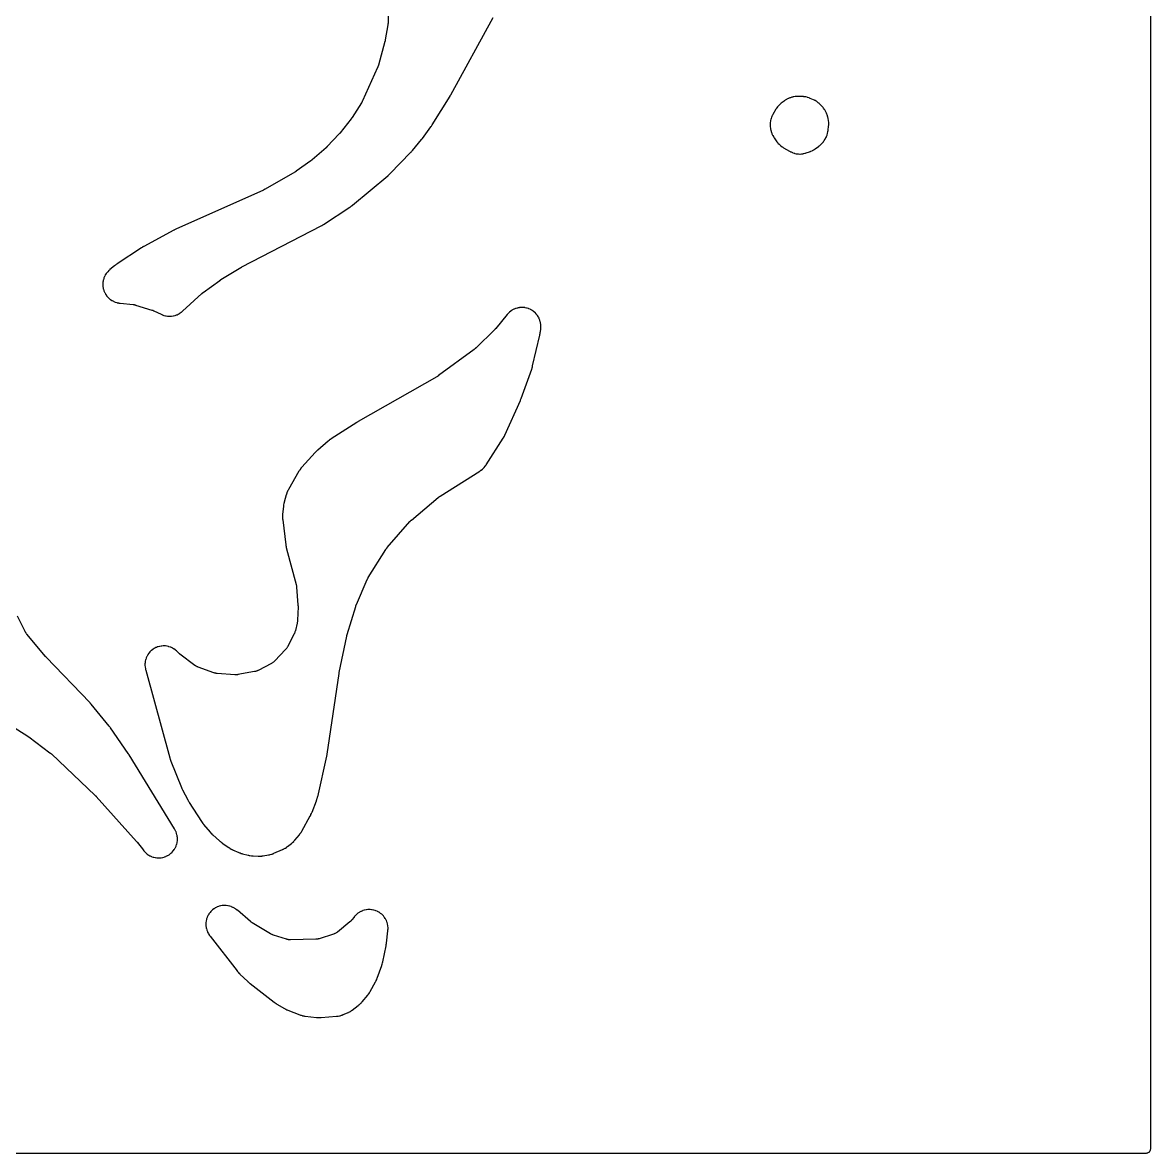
# Model space of a CAD drawing. Header units: millimetres. Extents: x 0 to 300, y 0 to 300.
# Drawn here: x 150.5 to 300.1, y -0.1 to 150 of the extents above; entities that cross this region are included whole.
import ezdxf

# ---------------------------------------------------------------- set-up
doc = ezdxf.new("R2010")
doc.units = ezdxf.units.MM
doc.layers.add('CUT', color=7, linetype='CONTINUOUS')

msp = doc.modelspace()

# ---------------------------------------------------------------- linework, layer by layer
at = {"layer": 'CUT'}
for points in [[(300.0625, 298.5625), (300.0625, 1.4375), (300.0625, 0.5522), (300.0589, 0.4788), (300.0503, 0.4206), (300.036, 0.3635), (300.0162, 0.3082), (299.991, 0.255), (299.9608, 0.2046), (299.9257, 0.1573), (299.8863, 0.1137), (299.8427, 0.0743), (299.7954, 0.0392), (299.745, 0.009), (299.6918, -0.0162), (299.6365, -0.036), (299.5794, -0.0503), (299.5212, -0.0589), (299.4478, -0.0625), (298.5625, -0.0625), (1.4375, -0.0625)], [(199.0173, 155.4617), (198.9378, 149.9957), (198.9377, 149.9887), (198.9373, 149.9724), (198.9373, 149.9696), (198.936, 149.9399), (198.9325, 149.8833), (198.9267, 149.8218), (198.9171, 149.7478), (198.912, 149.7138), (198.5749, 147.7187), (198.5729, 147.7074), (198.5681, 147.681), (198.5659, 147.6697), (198.5633, 147.6562), (198.561, 147.6451), (198.5556, 147.6191), (198.5532, 147.608), (198.5513, 147.599), (198.5487, 147.5879), (198.5426, 147.562), (198.5399, 147.5509), (198.5366, 147.5374), (198.5338, 147.5264), (198.527, 147.5006), (198.5241, 147.4896), (197.6549, 144.3357), (197.653, 144.3289), (197.6484, 144.3128), (197.6476, 144.31), (197.6387, 144.2809), (197.6206, 144.2258), (197.5989, 144.1664), (197.5701, 144.0956), (197.5562, 144.0633), (195.547, 139.6287), (195.5404, 139.6145), (195.5247, 139.5815), (195.5179, 139.5674), (195.5095, 139.5504), (195.5024, 139.5365), (195.4857, 139.5042), (195.4784, 139.4904), (195.4725, 139.4793), (195.4649, 139.4657), (195.4471, 139.4339), (195.4393, 139.4203), (195.4297, 139.4039), (195.4217, 139.3905), (195.4027, 139.3594), (195.3945, 139.3461), (194.1682, 137.4088), (194.162, 137.3992), (194.1475, 137.377), (194.1413, 137.3675), (194.1336, 137.356), (194.1272, 137.3466), (194.1122, 137.3247), (194.1057, 137.3154), (194.1004, 137.3079), (194.0938, 137.2987), (194.0782, 137.2772), (194.0715, 137.268), (194.0632, 137.2569), (194.0563, 137.2478), (194.0402, 137.2268), (194.0333, 137.2178), (192.5989, 135.39), (192.5926, 135.3821), (192.5778, 135.3636), (192.5714, 135.3557), (192.5635, 135.3462), (192.557, 135.3384), (192.5418, 135.3202), (192.5352, 135.3125), (192.5299, 135.3063), (192.5232, 135.2987), (192.5076, 135.2809), (192.5008, 135.2733), (192.4925, 135.2641), (192.4857, 135.2566), (192.4697, 135.2392), (192.4628, 135.2318), (190.8801, 133.5518), (190.8721, 133.5434), (190.8534, 133.5239), (190.8452, 133.5156), (190.8353, 133.5056), (190.8271, 133.4974), (190.8078, 133.4785), (190.7995, 133.4704), (190.7927, 133.464), (190.7843, 133.456), (190.7645, 133.4375), (190.756, 133.4297), (190.7455, 133.4202), (190.7369, 133.4124), (190.7167, 133.3945), (190.708, 133.3869), (188.872, 131.8017), (188.8645, 131.7953), (188.8469, 131.7805), (188.8394, 131.7742), (188.8301, 131.7665), (188.8225, 131.7603), (188.8046, 131.7458), (188.7969, 131.7397), (188.7907, 131.7348), (188.7829, 131.7287), (188.7647, 131.7147), (188.7569, 131.7087), (188.7473, 131.7015), (188.7394, 131.6956), (188.7209, 131.6819), (188.713, 131.6761), (186.7602, 130.2681), (186.7505, 130.2613), (186.7278, 130.2453), (186.718, 130.2386), (186.7061, 130.2304), (186.6962, 130.2238), (186.6731, 130.2085), (186.6632, 130.202), (186.6551, 130.1968), (186.6451, 130.1905), (186.6216, 130.1758), (186.6115, 130.1696), (186.5991, 130.162), (186.5889, 130.156), (186.565, 130.1419), (186.5548, 130.1359), (182.6185, 127.8867), (182.6089, 127.8813), (182.5864, 127.8688), (182.5768, 127.8635), (182.5649, 127.8572), (182.5552, 127.852), (182.5324, 127.8401), (182.5226, 127.835), (182.5147, 127.831), (182.5049, 127.8261), (182.4818, 127.8147), (182.4719, 127.8099), (182.4598, 127.8041), (182.4498, 127.7994), (182.4265, 127.7886), (182.4164, 127.784), (170.7873, 122.5741), (170.7781, 122.5698), (170.7141, 122.5399), (170.7043, 122.5352), (170.6252, 122.4964), (170.6157, 122.4916), (170.5538, 122.4598), (170.5437, 122.4545), (166.5281, 120.2967), (166.5161, 120.29), (166.4385, 120.246), (166.4266, 120.2391), (166.3306, 120.1817), (166.3189, 120.1745), (166.2434, 120.127), (166.2319, 120.1196), (162.9907, 117.9747), (162.9774, 117.9657), (162.8921, 117.9059), (162.8791, 117.8965), (162.774, 117.8186), (162.7613, 117.8089), (162.6793, 117.7446), (162.6668, 117.7346), (162.0484, 117.2227), (162.0372, 117.2132), (161.9652, 117.1506), (161.9543, 117.1408), (161.912, 117.1021), (161.8908, 117.0818), (161.7582, 116.9482), (161.719, 116.9045), (161.6018, 116.7606), (161.5669, 116.7133), (161.4643, 116.5586), (161.4343, 116.5082), (161.3473, 116.3442), (161.3224, 116.2911), (161.2519, 116.1194), (161.2322, 116.064), (161.1788, 115.8863), (161.1647, 115.8293), (161.1289, 115.6471), (161.1204, 115.589), (161.1026, 115.4043), (161.0998, 115.3456), (161.1001, 115.16), (161.1031, 115.1014), (161.1216, 114.9167), (161.1302, 114.8586), (161.1667, 114.6766), (161.181, 114.6197), (161.235, 114.4421), (161.2549, 114.3868), (161.326, 114.2154), (161.3511, 114.1623), (161.4387, 113.9986), (161.4689, 113.9483), (161.572, 113.7939), (161.607, 113.7468), (161.7247, 113.6033), (161.7641, 113.5598), (161.8953, 113.4284), (161.9388, 113.389), (162.0822, 113.2711), (162.1293, 113.2361), (162.2835, 113.1328), (162.3338, 113.1026), (162.4974, 113.0148), (162.5505, 112.9896), (162.7218, 112.9183), (162.7771, 112.8985), (162.9546, 112.8442), (163.0115, 112.8299), (163.196, 112.7927), (163.225, 112.7876), (163.2816, 112.7791), (163.2962, 112.7771), (163.3909, 112.7652), (163.4055, 112.7635), (165.1091, 112.5915), (165.1202, 112.5903), (165.1302, 112.5891), (165.1732, 112.5832), (165.2502, 112.5707), (165.2826, 112.5648), (165.3132, 112.558), (165.3846, 112.5406), (165.4266, 112.5294), (165.4405, 112.5253), (165.4526, 112.5217), (167.6141, 111.8531), (167.6205, 111.8511), (167.6355, 111.8463), (167.6381, 111.8455), (167.6653, 111.8362), (167.7168, 111.8177), (167.7721, 111.7958), (167.8381, 111.7671), (167.8682, 111.7533), (168.8204, 111.2965), (168.8339, 111.2902), (168.9215, 111.2508), (168.935, 111.2449), (168.9886, 111.2224), (169.0163, 111.2116), (169.1952, 111.1465), (169.2519, 111.1291), (169.4338, 111.0827), (169.492, 111.0709), (169.6776, 111.0427), (169.7367, 111.0368), (169.9242, 111.0271), (169.9836, 111.027), (170.1711, 111.0359), (170.2302, 111.0416), (170.4159, 111.0691), (170.4742, 111.0806), (170.6563, 111.1263), (170.7131, 111.1435), (170.8898, 111.2069), (170.9447, 111.2297), (171.1142, 111.3103), (171.1665, 111.3384), (171.3273, 111.4354), (171.3766, 111.4685), (171.5291, 111.5824), (171.5524, 111.6008), (171.5971, 111.6377), (171.6084, 111.6473), (171.6813, 111.7107), (171.6923, 111.7206), (174.2221, 114.0334), (174.2316, 114.0419), (174.2539, 114.0618), (174.2636, 114.0702), (174.2754, 114.0804), (174.2851, 114.0887), (174.308, 114.1079), (174.3178, 114.116), (174.3258, 114.1225), (174.3358, 114.1305), (174.3592, 114.1491), (174.3693, 114.1569), (174.3817, 114.1664), (174.3919, 114.1742), (174.4158, 114.192), (174.4261, 114.1996), (176.6123, 115.7832), (176.6198, 115.7886), (176.6375, 115.8011), (176.6451, 115.8064), (176.6544, 115.8129), (176.662, 115.8181), (176.6799, 115.8303), (176.6876, 115.8354), (176.6939, 115.8396), (176.7016, 115.8447), (176.7198, 115.8564), (176.7276, 115.8614), (176.7372, 115.8675), (176.745, 115.8724), (176.7634, 115.8838), (176.7713, 115.8887), (179.4258, 117.4959), (179.4309, 117.499), (179.443, 117.5062), (179.4482, 117.5093), (179.4609, 117.5167), (179.4672, 117.5204), (179.4821, 117.529), (179.4885, 117.5327), (179.4937, 117.5356), (179.5002, 117.5393), (179.5155, 117.5477), (179.5221, 117.5513), (179.5252, 117.553), (179.5329, 117.5572), (179.5511, 117.5668), (179.5589, 117.5709), (190.0621, 123.0185), (190.0757, 123.0258), (190.1635, 123.0742), (190.1769, 123.0819), (190.2855, 123.1455), (190.2988, 123.1535), (190.384, 123.2064), (190.397, 123.2147), (193.8734, 125.4989), (193.8875, 125.5085), (193.9784, 125.572), (193.9922, 125.582), (194.104, 125.6649), (194.1175, 125.6752), (194.2046, 125.7438), (194.2179, 125.7545), (198.8923, 129.6523), (198.9045, 129.6628), (198.9831, 129.732), (198.995, 129.7428), (199.0913, 129.8323), (199.103, 129.8434), (199.1777, 129.9167), (199.1891, 129.9282), (201.9788, 132.8148), (201.9872, 132.8237), (202.0411, 132.8818), (202.0493, 132.8908), (202.1156, 132.9652), (202.1236, 132.9744), (202.1751, 133.0347), (202.183, 133.0441), (203.3691, 134.4902), (203.3737, 134.4958), (203.4051, 134.535), (203.4099, 134.5411), (203.4484, 134.5906), (203.4531, 134.5966), (203.483, 134.636), (203.4879, 134.6425), (204.6198, 136.1763), (204.627, 136.1862), (204.6731, 136.2514), (204.6801, 136.2615), (204.7362, 136.3445), (204.743, 136.3547), (204.7864, 136.4217), (204.7929, 136.4321), (207.159, 140.2574), (207.1629, 140.2639), (207.1903, 140.3094), (207.1944, 140.3164), (207.2277, 140.3736), (207.2317, 140.3805), (207.2574, 140.426), (207.2616, 140.4335), (212.8682, 150.6983)], [(145.4285, 58.905), (151.1407, 55.2968), (151.1467, 55.2931), (151.1605, 55.2842), (151.1664, 55.2803), (151.1807, 55.271), (151.1879, 55.2662), (151.2046, 55.2551), (151.2117, 55.2503), (151.2175, 55.2464), (151.2247, 55.2414), (151.2414, 55.2297), (151.2486, 55.2247), (151.252, 55.2223), (151.2603, 55.2163), (151.2797, 55.2022), (151.288, 55.1961), (154.0806, 53.1152), (154.0912, 53.1072), (154.1157, 53.0884), (154.1261, 53.0803), (154.1386, 53.0704), (154.1488, 53.0622), (154.1726, 53.0428), (154.1827, 53.0344), (154.1908, 53.0276), (154.2008, 53.019), (154.224, 52.9989), (154.2339, 52.9902), (154.2459, 52.9796), (154.2557, 52.9707), (154.2783, 52.9499), (154.2879, 52.941), (160.105, 47.4398), (160.1118, 47.4333), (160.1276, 47.4181), (160.1343, 47.4115), (160.1425, 47.4034), (160.1492, 47.3968), (160.1647, 47.3812), (160.1713, 47.3745), (160.1766, 47.369), (160.1831, 47.3622), (160.1983, 47.3463), (160.2047, 47.3395), (160.2126, 47.3311), (160.2189, 47.3241), (160.2338, 47.3079), (160.2401, 47.3009), (165.5792, 41.3301), (165.5834, 41.3253), (165.5933, 41.3141), (165.5975, 41.3093), (165.6077, 41.2975), (165.6128, 41.2916), (165.6246, 41.2778), (165.6297, 41.2718), (165.6338, 41.267), (165.6388, 41.2608), (165.6506, 41.2465), (165.6557, 41.2404), (165.6582, 41.2373), (165.664, 41.23), (165.6774, 41.2131), (165.6831, 41.2058), (166.4904, 40.1651), (166.4995, 40.1536), (166.5596, 40.08), (166.569, 40.0688), (166.6063, 40.0252), (166.6259, 40.0034), (166.7551, 39.8668), (166.7974, 39.8262), (166.9373, 39.7045), (166.9834, 39.6683), (167.1346, 39.5609), (167.184, 39.5293), (167.3449, 39.4371), (167.3972, 39.4105), (167.5663, 39.3345), (167.6209, 39.3131), (167.7967, 39.254), (167.8531, 39.2381), (168.0338, 39.1964), (168.0915, 39.186), (168.2754, 39.1622), (168.3339, 39.1575), (168.5192, 39.1517), (168.5779, 39.1528), (168.7629, 39.1651), (168.8211, 39.1719), (169.0041, 39.2023), (169.0614, 39.2147), (169.2405, 39.2628), (169.2963, 39.2807), (169.4698, 39.3461), (169.5236, 39.3694), (169.69, 39.4514), (169.7412, 39.4798), (169.8988, 39.5776), (169.947, 39.611), (170.0943, 39.7237), (170.139, 39.7616), (170.2745, 39.8882), (170.3154, 39.9303), (170.4379, 40.0694), (170.4745, 40.1153), (170.5828, 40.2658), (170.6147, 40.315), (170.7078, 40.4754), (170.7348, 40.5275), (170.8118, 40.6961), (170.8335, 40.7506), (170.8937, 40.926), (170.91, 40.9823), (170.9528, 41.1628), (170.9635, 41.2204), (170.9885, 41.4042), (170.9935, 41.4626), (171.0004, 41.6479), (170.9997, 41.7066), (170.9885, 41.8916), (170.9821, 41.9499), (170.9528, 42.133), (170.9408, 42.1904), (170.8938, 42.3698), (170.8762, 42.4258), (170.8119, 42.5997), (170.7889, 42.6536), (170.7068, 42.8228), (170.6934, 42.8489), (170.6659, 42.8991), (170.6587, 42.9119), (170.6109, 42.9944), (170.6034, 43.007), (164.5929, 52.8201), (164.5889, 52.8266), (164.5608, 52.8712), (164.5564, 52.878), (164.5206, 52.9331), (164.5163, 52.9398), (164.4874, 52.983), (164.4826, 52.99), (162.1404, 56.3903), (162.133, 56.4006), (162.0848, 56.4676), (162.0772, 56.4778), (162.0149, 56.5606), (162.0071, 56.5707), (161.9561, 56.6356), (161.9481, 56.6455), (159.5616, 59.5494), (159.5548, 59.5576), (159.5069, 59.6138), (159.4995, 59.6224), (159.4385, 59.6913), (159.431, 59.6996), (159.3818, 59.7531), (159.3736, 59.7618), (153.6083, 65.7907), (153.6044, 65.7948), (153.5953, 65.8044), (153.5914, 65.8086), (153.582, 65.8186), (153.5773, 65.8237), (153.5664, 65.8356), (153.5618, 65.8407), (153.5579, 65.845), (153.5532, 65.8502), (153.5423, 65.8625), (153.5382, 65.8671), (153.5297, 65.8769), (153.5174, 65.8912), (153.512, 65.8975), (151.0382, 68.8286), (151.0295, 68.8391), (151.0194, 68.8515), (150.9862, 68.8945), (150.9337, 68.9672), (150.912, 68.9989), (150.8916, 69.0315), (150.8459, 69.1087), (150.8196, 69.1562), (150.8123, 69.1704), (150.8062, 69.1825), (149.7831, 71.2499)]]:
    msp.add_lwpolyline(points, dxfattribs=at)
for points in [[(249.6559, 135.9719), (249.6612, 135.9419), (249.673, 135.8837), (249.6762, 135.8688), (249.6983, 135.7724), (249.7019, 135.7576), (249.734, 135.632), (249.7376, 135.6187), (249.7617, 135.5328), (249.7655, 135.5196), (249.7812, 135.4683), (249.7898, 135.4423), (249.8489, 135.2765), (249.8696, 135.2257), (249.9426, 135.0682), (249.9679, 135.0195), (250.0561, 134.8672), (250.0704, 134.8438), (250.0994, 134.7987), (250.107, 134.7872), (250.1569, 134.7133), (250.1647, 134.702), (250.5204, 134.2003), (250.5299, 134.1873), (250.5928, 134.1035), (250.6026, 134.0907), (250.6418, 134.0414), (250.6625, 134.0166), (250.7994, 133.8618), (250.8447, 133.8159), (250.9954, 133.6786), (251.0453, 133.6378), (251.2122, 133.5158), (251.2387, 133.4974), (251.2914, 133.4631), (251.3051, 133.4544), (251.3944, 133.3996), (251.4083, 133.3913), (252.1977, 132.9353), (252.2113, 132.9277), (252.3001, 132.8794), (252.3138, 132.8721), (252.3679, 132.8445), (252.3959, 132.8311), (252.5779, 132.7498), (252.6359, 132.7274), (252.8252, 132.6654), (252.855, 132.6565), (252.878, 132.6503), (252.9062, 132.6434), (253.0906, 132.6029), (253.1191, 132.5973), (253.1293, 132.5956), (253.1561, 132.5917), (253.328, 132.5705), (253.3818, 132.5663), (253.5526, 132.5607), (253.6066, 132.5614), (253.7772, 132.5711), (253.8309, 132.5767), (253.9999, 132.6018), (254.0529, 132.6121), (254.2213, 132.6529), (254.2474, 132.6598), (254.2981, 132.6745), (254.311, 132.6784), (254.3948, 132.7048), (254.4076, 132.709), (254.8228, 132.8501), (254.8365, 132.855), (254.9253, 132.8876), (254.9389, 132.8928), (254.9918, 132.9137), (255.0186, 132.925), (255.1887, 133.0019), (255.2405, 133.0284), (255.4023, 133.1214), (255.4272, 133.1366), (255.475, 133.1673), (255.4872, 133.1753), (255.5656, 133.2283), (255.5775, 133.2366), (256.0582, 133.5789), (256.0699, 133.5874), (256.1454, 133.644), (256.1569, 133.6528), (256.2014, 133.6879), (256.2237, 133.7063), (256.364, 133.8283), (256.4059, 133.8684), (256.532, 134.0015), (256.5698, 134.0455), (256.6841, 134.1921), (256.7014, 134.2154), (256.734, 134.2617), (256.7422, 134.2737), (256.7946, 134.352), (256.8025, 134.3642), (256.9019, 134.5209), (256.909, 134.5325), (256.9549, 134.6085), (256.9618, 134.6203), (256.9883, 134.6666), (257.0013, 134.6906), (257.0812, 134.8464), (257.1039, 134.8961), (257.1685, 135.0563), (257.1866, 135.1078), (257.2363, 135.2732), (257.2496, 135.3262), (257.2846, 135.4977), (257.2894, 135.5246), (257.2977, 135.5773), (257.2996, 135.5908), (257.3114, 135.6788), (257.313, 135.6924), (257.3795, 136.295), (257.381, 136.3104), (257.3895, 136.4106), (257.3906, 136.4261), (257.3941, 136.4864), (257.3951, 136.5174), (257.3964, 136.7157), (257.3936, 136.7775), (257.3748, 136.9723), (257.3656, 137.0335), (257.3263, 137.2279), (257.3193, 137.2581), (257.3043, 137.3166), (257.3003, 137.3316), (257.2727, 137.4283), (257.2683, 137.4432), (257.1714, 137.7532), (257.1662, 137.769), (257.1313, 137.8708), (257.1257, 137.8864), (257.1031, 137.9469), (257.0906, 137.9776), (257.0053, 138.1719), (256.9754, 138.231), (256.8708, 138.4122), (256.8345, 138.4677), (256.7088, 138.6386), (256.6884, 138.6647), (256.6473, 138.7146), (256.6366, 138.7272), (256.5659, 138.8084), (256.5548, 138.8207), (256.3075, 139.0891), (256.297, 139.1002), (256.2278, 139.1714), (256.217, 139.1823), (256.1744, 139.224), (256.1521, 139.2448), (256.0054, 139.3746), (255.9576, 139.4127), (255.8007, 139.5253), (255.7493, 139.5583), (255.5795, 139.6557), (255.5526, 139.6702), (255.4994, 139.6972), (255.4857, 139.704), (255.396, 139.7466), (255.3821, 139.753), (254.9543, 139.9434), (254.9413, 139.949), (254.8562, 139.9844), (254.8431, 139.9897), (254.7915, 140.0098), (254.7648, 140.0195), (254.5925, 140.0774), (254.538, 140.0929), (254.3634, 140.1337), (254.3077, 140.1439), (254.1276, 140.1684), (254.0994, 140.1716), (254.0443, 140.1764), (254.0301, 140.1775), (253.9382, 140.1834), (253.924, 140.1841), (253.4215, 140.2045), (253.4056, 140.2049), (253.3021, 140.2064), (253.2862, 140.2064), (253.224, 140.2056), (253.1922, 140.2044), (252.9885, 140.191), (252.9252, 140.1834), (252.7241, 140.1485), (252.6929, 140.1422), (252.6323, 140.1283), (252.6168, 140.1246), (252.5165, 140.0988), (252.5012, 140.0946), (252.4199, 140.0715), (252.4062, 140.0674), (252.3177, 140.0398), (252.3042, 140.0354), (252.2514, 140.0176), (252.2246, 140.0078), (252.0544, 139.9412), (252.0023, 139.9179), (251.8414, 139.8365), (251.7918, 139.8084), (251.6372, 139.7107), (251.6135, 139.6949), (251.5678, 139.663), (251.5563, 139.6547), (251.4816, 139.5997), (251.4702, 139.5911), (251.1021, 139.3063), (251.0908, 139.2973), (251.0181, 139.2382), (251.007, 139.229), (250.9642, 139.1924), (250.9427, 139.1732), (250.8081, 139.0466), (250.768, 139.0052), (250.6478, 138.8682), (250.6119, 138.823), (250.504, 138.6731), (250.4877, 138.6493), (250.457, 138.6021), (250.4493, 138.5899), (250.4002, 138.5101), (250.3928, 138.4977), (249.9939, 137.8136), (249.9872, 137.8018), (249.9445, 137.7247), (249.9381, 137.7128), (249.9135, 137.6659), (249.9015, 137.6416), (249.8279, 137.4842), (249.8072, 137.4341), (249.7481, 137.2707), (249.7394, 137.2451), (249.7325, 137.2228), (249.7246, 137.1951), (249.6776, 137.0142), (249.671, 136.9862), (249.6643, 136.9538), (249.6588, 136.9239), (249.6286, 136.7311), (249.6223, 136.6706), (249.6119, 136.4785), (249.6117, 136.4176), (249.6209, 136.2254), (249.6269, 136.1648)], [(166.7417, 64.2696), (166.7474, 64.2407), (166.7598, 64.1847), (166.7632, 64.1703), (166.7862, 64.0776), (166.7899, 64.0633), (169.9846, 52.4121), (169.9896, 52.395), (170.0234, 52.2848), (170.0288, 52.2679), (170.0753, 52.1308), (170.0812, 52.114), (170.1215, 52.006), (170.1279, 51.9894), (171.5533, 48.4814), (171.5582, 48.4697), (171.5911, 48.3934), (171.5963, 48.3818), (171.6396, 48.2869), (171.645, 48.2754), (171.6811, 48.2006), (171.6868, 48.1892), (172.3699, 46.8482), (172.3769, 46.8348), (172.4236, 46.7485), (172.431, 46.7353), (172.4923, 46.6285), (172.5, 46.6155), (172.551, 46.5317), (172.559, 46.5189), (174.1933, 43.979), (174.2037, 43.9634), (174.2726, 43.8633), (174.2835, 43.848), (174.3738, 43.7252), (174.3852, 43.7103), (174.4602, 43.6146), (174.472, 43.6001), (175.3554, 42.5437), (175.3622, 42.5357), (175.4101, 42.4805), (175.4173, 42.4723), (175.4493, 42.4367), (175.4651, 42.4198), (175.5653, 42.3165), (175.5811, 42.3008), (175.609, 42.2742), (175.6166, 42.267), (175.6697, 42.218), (175.6784, 42.2101), (176.5784, 41.4107), (176.5923, 41.3988), (176.6837, 41.3225), (176.6979, 41.311), (176.8155, 41.2188), (176.83, 41.2077), (176.9259, 41.1371), (176.9408, 41.1265), (177.8145, 40.5236), (177.8259, 40.5159), (177.9008, 40.4668), (177.9124, 40.4593), (177.958, 40.4308), (177.9817, 40.4168), (178.1377, 40.3291), (178.162, 40.3161), (178.2101, 40.2919), (178.2225, 40.2859), (178.3034, 40.2475), (178.3159, 40.2417), (179.1379, 39.8743), (179.1497, 39.8692), (179.2264, 39.8368), (179.2383, 39.832), (179.2848, 39.8135), (179.3089, 39.8046), (179.4661, 39.7498), (179.4905, 39.7419), (179.5385, 39.7275), (179.5508, 39.7239), (179.631, 39.7017), (179.6434, 39.6984), (180.3914, 39.5078), (180.4065, 39.5041), (180.5053, 39.4817), (180.5205, 39.4784), (180.5802, 39.4665), (180.6109, 39.4612), (180.8112, 39.4318), (180.8421, 39.4281), (180.9027, 39.4224), (180.9182, 39.4212), (181.0193, 39.4143), (181.0349, 39.4135), (181.7251, 39.3847), (181.7408, 39.3842), (181.8433, 39.3827), (181.8591, 39.3826), (181.9206, 39.3833), (181.9521, 39.3845), (182.1565, 39.3975), (182.1879, 39.4003), (182.249, 39.4074), (182.2647, 39.4094), (182.3661, 39.424), (182.3817, 39.4264), (183.0638, 39.5425), (183.0817, 39.5458), (183.1974, 39.5691), (183.2151, 39.573), (183.2841, 39.5891), (183.3192, 39.5984), (183.5452, 39.6657), (183.5797, 39.6772), (183.6462, 39.7015), (183.6632, 39.708), (183.7728, 39.7518), (183.7895, 39.7588), (184.9563, 40.267), (184.9682, 40.2723), (185.0451, 40.3078), (185.0569, 40.3134), (185.1027, 40.3357), (185.1258, 40.3477), (185.2727, 40.4274), (185.3173, 40.4543), (185.4567, 40.5465), (185.4781, 40.5613), (185.5193, 40.5913), (185.5298, 40.599), (185.5972, 40.6503), (185.6075, 40.6583), (186.1162, 41.0624), (186.1282, 41.0722), (186.2053, 41.1368), (186.217, 41.1469), (186.2623, 41.1869), (186.285, 41.208), (186.4287, 41.3486), (186.4503, 41.3709), (186.4912, 41.4153), (186.5016, 41.4268), (186.5678, 41.5025), (186.5779, 41.5143), (187.1738, 42.232), (187.1825, 42.2428), (187.2386, 42.3136), (187.2471, 42.3246), (187.2798, 42.3679), (187.296, 42.3904), (187.3979, 42.5393), (187.4131, 42.5626), (187.4416, 42.6088), (187.4488, 42.6207), (187.4945, 42.6985), (187.5014, 42.7106), (188.6269, 44.7335), (188.6368, 44.752), (188.6987, 44.873), (188.7079, 44.8918), (188.7802, 45.0463), (188.7888, 45.0653), (188.8421, 45.1904), (188.85, 45.2098), (189.441, 46.7416), (189.4486, 46.7623), (189.4952, 46.8979), (189.502, 46.9189), (189.5542, 47.0909), (189.5602, 47.1121), (189.5968, 47.2508), (189.602, 47.2722), (190.8125, 52.6563), (190.8147, 52.6665), (190.8295, 52.738), (190.8317, 52.7491), (190.8484, 52.8385), (190.8503, 52.8494), (190.8622, 52.9203), (190.8641, 52.9319), (192.4438, 63.6122), (192.4445, 63.6173), (192.4464, 63.6291), (192.4472, 63.6342), (192.449, 63.646), (192.4501, 63.6523), (192.4525, 63.667), (192.4536, 63.6733), (192.4555, 63.6843), (192.4566, 63.6905), (192.4592, 63.7048), (192.4602, 63.7102), (192.4625, 63.7222), (192.4658, 63.7389), (192.4673, 63.7462), (193.4594, 68.5684), (193.4615, 68.5785), (193.4667, 68.6021), (193.4689, 68.6122), (193.4717, 68.6244), (193.4741, 68.6344), (193.4798, 68.6578), (193.4822, 68.6678), (193.4867, 68.6855), (193.4893, 68.6955), (193.4955, 68.7187), (193.4982, 68.7287), (193.5016, 68.7408), (193.5044, 68.7507), (193.5112, 68.7738), (193.5141, 68.7837), (194.6474, 72.5187), (194.6512, 72.531), (194.6603, 72.5596), (194.6643, 72.5718), (194.6693, 72.5867), (194.6735, 72.5989), (194.6835, 72.6273), (194.6878, 72.6394), (194.6957, 72.6608), (194.7002, 72.6729), (194.711, 72.701), (194.7157, 72.7129), (194.7215, 72.7275), (194.7264, 72.7395), (194.7379, 72.7672), (194.743, 72.7791), (196.1783, 76.0895), (196.181, 76.0957), (196.1874, 76.1102), (196.1902, 76.1164), (196.1914, 76.119), (196.2027, 76.143), (196.2298, 76.1987), (196.2395, 76.218), (196.2557, 76.2476), (196.2941, 76.3145), (196.3112, 76.3431), (198.6406, 80.0821), (198.6454, 80.0898), (198.6535, 80.1024), (198.6735, 80.1325), (198.7084, 80.1827), (198.7241, 80.2046), (198.7259, 80.207), (198.7423, 80.2285), (198.7802, 80.2765), (198.8031, 80.3044), (198.8128, 80.3158), (198.8187, 80.3226), (201.8394, 83.7829), (201.844, 83.7882), (201.8548, 83.8004), (201.8595, 83.8056), (201.8615, 83.8078), (201.8801, 83.8279), (201.9243, 83.874), (201.9399, 83.8898), (201.9651, 83.9138), (202.0239, 83.9673), (202.0497, 83.9899), (205.5862, 86.9716), (205.5982, 86.9815), (205.6263, 87.0044), (205.6384, 87.0141), (205.6532, 87.0257), (205.6654, 87.0352), (205.6942, 87.057), (205.7066, 87.0663), (205.7287, 87.0824), (205.7413, 87.0915), (205.7709, 87.1123), (205.7836, 87.1211), (205.7992, 87.1317), (205.8121, 87.1403), (205.8423, 87.1602), (205.8554, 87.1685), (211.0933, 90.4723), (211.107, 90.4812), (211.1953, 90.5403), (211.2088, 90.5496), (211.2608, 90.5865), (211.287, 90.6062), (211.451, 90.7366), (211.4998, 90.78), (211.6466, 90.9254), (211.6905, 90.9739), (211.8224, 91.1367), (211.8423, 91.1627), (211.8797, 91.2144), (211.8891, 91.2277), (211.9491, 91.3155), (211.9581, 91.3291), (214.2213, 94.8449), (214.2271, 94.8541), (214.2671, 94.9187), (214.2729, 94.9284), (214.2983, 94.9712), (214.3102, 94.9921), (214.3812, 95.1238), (214.3918, 95.1443), (214.4095, 95.1803), (214.4142, 95.1901), (214.446, 95.2581), (214.4511, 95.2692), (216.4907, 99.8616), (216.4948, 99.8711), (216.523, 99.9376), (216.5272, 99.9479), (216.5608, 100.0314), (216.5648, 100.0416), (216.5901, 100.1081), (216.5941, 100.119), (217.9954, 104.0252), (218.001, 104.0417), (218.0362, 104.1496), (218.0414, 104.1663), (218.0816, 104.3029), (218.0863, 104.3198), (218.1151, 104.4295), (218.1193, 104.4465), (219.0676, 108.5338), (219.0711, 108.5501), (219.0926, 108.6558), (219.0957, 108.6721), (219.1189, 108.8055), (219.1216, 108.8219), (219.1371, 108.9287), (219.1393, 108.9451), (219.1867, 109.3476), (219.1883, 109.3623), (219.1972, 109.4582), (219.1984, 109.4729), (219.2023, 109.5306), (219.2036, 109.5602), (219.2071, 109.7499), (219.2053, 109.8091), (219.1903, 109.9957), (219.1826, 110.0544), (219.1493, 110.2386), (219.1359, 110.2963), (219.0846, 110.4763), (219.0656, 110.5324), (218.9968, 110.7065), (218.9724, 110.7604), (218.8868, 110.9268), (218.8571, 110.9781), (218.7555, 111.1353), (218.721, 111.1834), (218.6044, 111.3298), (218.5652, 111.3742), (218.4348, 111.5085), (218.3915, 111.5488), (218.2484, 111.6695), (218.2013, 111.7054), (218.0471, 111.8115), (217.9967, 111.8426), (217.8327, 111.9329), (217.7795, 111.9588), (217.6074, 112.0325), (217.5519, 112.0531), (217.3734, 112.1095), (217.3162, 112.1245), (217.133, 112.1631), (217.0745, 112.1724), (216.8884, 112.1926), (216.8293, 112.1961), (216.6422, 112.198), (216.583, 112.1956), (216.3965, 112.179), (216.3379, 112.1709), (216.154, 112.1359), (216.0965, 112.122), (215.9169, 112.0692), (215.861, 112.0497), (215.6875, 111.9793), (215.6338, 111.9544), (215.4681, 111.8674), (215.4171, 111.8373), (215.2608, 111.7343), (215.213, 111.6993), (215.0676, 111.5814), (215.0235, 111.5419), (214.8886, 111.4085), (214.8681, 111.3871), (214.829, 111.3445), (214.8192, 111.3334), (214.7559, 111.2609), (214.7463, 111.2496), (213.2167, 109.4041), (213.2091, 109.3951), (213.1912, 109.3741), (213.1835, 109.3651), (213.174, 109.3542), (213.1661, 109.3454), (213.1477, 109.3249), (213.1397, 109.3161), (213.1255, 109.3007), (213.1175, 109.292), (213.0985, 109.272), (213.0903, 109.2635), (213.0802, 109.2531), (213.0719, 109.2447), (213.0524, 109.2251), (213.044, 109.2168), (210.625, 106.8544), (210.6138, 106.8437), (210.5877, 106.8191), (210.5764, 106.8086), (210.5625, 106.7959), (210.5511, 106.7857), (210.5241, 106.7619), (210.5125, 106.7518), (210.4917, 106.7342), (210.4799, 106.7243), (210.4522, 106.7015), (210.4402, 106.6918), (210.4255, 106.6801), (210.4133, 106.6707), (210.3848, 106.6488), (210.3725, 106.6396), (205.6524, 103.1497), (205.6415, 103.1418), (205.616, 103.1235), (205.605, 103.1158), (205.5915, 103.1064), (205.5804, 103.0988), (205.5544, 103.0813), (205.5432, 103.0739), (205.5232, 103.0609), (205.5119, 103.0537), (205.4853, 103.0369), (205.4739, 103.0299), (205.4599, 103.0213), (205.4483, 103.0144), (205.4213, 102.9985), (205.4096, 102.9917), (194.9768, 97.0586), (194.9699, 97.0547), (194.9223, 97.0268), (194.915, 97.0224), (194.8562, 96.9868), (194.8491, 96.9825), (194.8031, 96.9537), (194.7956, 96.9489), (191.4136, 94.7659), (191.3971, 94.7549), (191.2911, 94.6814), (191.275, 94.6699), (191.1452, 94.5733), (191.1295, 94.5612), (191.0286, 94.4809), (191.0133, 94.4683), (189.6041, 93.268), (189.5898, 93.2555), (189.4986, 93.1727), (189.4847, 93.1597), (189.3736, 93.0522), (189.3601, 93.0388), (189.2743, 92.9503), (189.2613, 92.9365), (187.5155, 91.0201), (187.5045, 91.0077), (187.434, 90.9259), (187.4233, 90.9132), (187.3824, 90.8629), (187.3622, 90.8366), (187.2354, 90.662), (187.2166, 90.6346), (187.1815, 90.5801), (187.1727, 90.566), (187.1167, 90.4737), (187.1083, 90.4594), (185.7378, 88.0512), (185.7291, 88.0352), (185.6735, 87.9302), (185.6652, 87.9139), (185.6338, 87.8499), (185.6187, 87.8167), (185.5272, 87.5976), (185.5142, 87.5635), (185.4908, 87.4962), (185.485, 87.4788), (185.4495, 87.3655), (185.4443, 87.348), (185.1679, 86.3636), (185.1645, 86.3509), (185.1432, 86.2681), (185.1401, 86.2553), (185.1284, 86.2052), (185.1229, 86.1795), (185.0913, 86.0114), (185.087, 85.9855), (185.0798, 85.9346), (185.078, 85.9215), (185.0678, 85.8366), (185.0664, 85.8235), (184.9564, 84.7073), (184.955, 84.6907), (184.9474, 84.5832), (184.9465, 84.5666), (184.9437, 84.5019), (184.9432, 84.4688), (184.9459, 84.2533), (184.9472, 84.2201), (184.9516, 84.1556), (184.9529, 84.139), (184.9632, 84.0317), (184.965, 84.0152), (185.3758, 80.6927), (185.3787, 80.6721), (185.4, 80.5386), (185.4036, 80.5181), (185.436, 80.3517), (185.4403, 80.3314), (185.4708, 80.1997), (185.4758, 80.1795), (186.7458, 75.4379), (186.7484, 75.4278), (186.7527, 75.4111), (186.7621, 75.3706), (186.7763, 75.3016), (186.7821, 75.2709), (186.7827, 75.2677), (186.7874, 75.2368), (186.7968, 75.167), (186.8015, 75.1257), (186.803, 75.1085), (186.8038, 75.0981), (186.9873, 72.7152), (186.9882, 72.7031), (186.99, 72.6749), (186.9907, 72.6628), (186.9914, 72.6481), (186.9919, 72.636), (186.9929, 72.6077), (186.9933, 72.5956), (186.9938, 72.5742), (186.994, 72.5621), (186.9943, 72.5338), (186.9943, 72.5217), (186.9942, 72.5069), (186.9941, 72.4948), (186.9936, 72.4666), (186.9933, 72.4545), (186.9389, 70.6868), (186.9384, 70.6751), (186.9376, 70.6557), (186.9343, 70.6092), (186.9268, 70.5304), (186.9227, 70.4956), (186.9223, 70.492), (186.9169, 70.4574), (186.9032, 70.3795), (186.894, 70.3337), (186.8896, 70.3148), (186.887, 70.3034), (186.6449, 69.3073), (186.6416, 69.2944), (186.6361, 69.273), (186.6213, 69.222), (186.5936, 69.1363), (186.5805, 69.0987), (186.5791, 69.0949), (186.5644, 69.0578), (186.5293, 68.9749), (186.5071, 68.9266), (186.4973, 68.9069), (186.4913, 68.895), (185.6097, 67.1796), (185.6048, 67.1701), (185.5965, 67.1543), (185.5755, 67.1169), (185.5469, 67.0686), (185.5061, 67.0057), (185.4625, 66.9443), (185.4165, 66.885), (185.3803, 66.8421), (185.3519, 66.81), (185.3398, 66.797), (185.3324, 66.7892), (183.8984, 65.2821), (183.8899, 65.2733), (183.8757, 65.2587), (183.8405, 65.2247), (183.7934, 65.1814), (183.7276, 65.1266), (183.6591, 65.0749), (183.5884, 65.0266), (183.5339, 64.993), (183.4915, 64.9685), (183.4737, 64.9588), (183.4629, 64.953), (181.7169, 64.0354), (181.7067, 64.0301), (181.6898, 64.0215), (181.6485, 64.0018), (181.5939, 63.9774), (181.5194, 63.948), (181.4435, 63.9219), (181.3668, 63.8992), (181.3087, 63.8848), (181.264, 63.875), (181.2453, 63.8714), (181.2341, 63.8693), (179.0277, 63.4703), (179.0184, 63.4687), (179.0028, 63.466), (178.9652, 63.4605), (178.9159, 63.4542), (178.8497, 63.4483), (178.7831, 63.4448), (178.7167, 63.4438), (178.6669, 63.4449), (178.629, 63.4465), (178.6132, 63.4475), (178.6038, 63.4481), (176.2703, 63.6218), (176.2602, 63.6226), (176.2433, 63.6241), (176.2029, 63.6285), (176.1501, 63.6354), (176.0799, 63.6475), (176.0101, 63.6623), (175.9411, 63.6799), (175.89, 63.6951), (175.8513, 63.7076), (175.8353, 63.7131), (175.8258, 63.7165), (173.7545, 64.462), (173.7439, 64.4659), (173.7263, 64.4725), (173.6845, 64.4894), (173.6302, 64.5128), (173.5592, 64.5473), (173.4895, 64.5851), (173.4217, 64.6257), (173.3724, 64.6583), (173.3353, 64.6841), (173.3202, 64.6952), (173.3112, 64.7019), (171.315, 66.2088), (171.3077, 66.2143), (171.2957, 66.2236), (171.2672, 66.2465), (171.2198, 66.2862), (171.199, 66.3041), (171.1968, 66.3061), (171.1767, 66.3246), (171.1317, 66.3672), (171.1057, 66.3928), (171.0951, 66.4037), (171.0888, 66.4103), (171.0365, 66.4651), (171.0263, 66.4756), (170.9586, 66.5431), (170.9481, 66.5534), (170.9064, 66.5929), (170.8846, 66.6127), (170.7418, 66.7357), (170.6954, 66.7718), (170.5433, 66.8787), (170.4936, 66.9102), (170.3318, 67.0017), (170.2793, 67.0281), (170.1093, 67.1034), (170.0544, 67.1245), (169.8778, 67.1828), (169.8212, 67.1985), (169.6397, 67.2392), (169.5818, 67.2492), (169.3973, 67.2719), (169.3386, 67.2763), (169.1528, 67.2808), (169.094, 67.2794), (168.9086, 67.2658), (168.8502, 67.2586), (168.667, 67.2268), (168.6096, 67.214), (168.4304, 67.1645), (168.3746, 67.146), (168.2011, 67.0792), (168.1473, 67.0554), (167.9812, 66.9719), (167.93, 66.943), (167.7728, 66.8436), (167.7247, 66.8098), (167.5781, 66.6956), (167.5335, 66.6572), (167.3987, 66.5291), (167.3581, 66.4866), (167.2365, 66.3459), (167.2003, 66.2996), (167.0931, 66.1478), (167.0615, 66.0981), (166.9697, 65.9365), (166.9432, 65.884), (166.8676, 65.7141), (166.8463, 65.6593), (166.7877, 65.4829), (166.7719, 65.4262), (166.7309, 65.2449), (166.7207, 65.187), (166.6976, 65.0025), (166.6932, 64.9438), (166.6882, 64.758), (166.6896, 64.6992), (166.7028, 64.5138), (166.7099, 64.4554)], [(174.8253, 29.8333), (174.838, 29.7759), (174.8871, 29.5967), (174.9054, 29.5408), (174.9719, 29.3672), (174.9955, 29.3134), (175.0786, 29.1472), (175.1075, 29.0959), (175.2078, 28.9365), (175.2241, 28.912), (175.257, 28.8649), (175.2656, 28.853), (175.3222, 28.7761), (175.3311, 28.7643), (178.914, 24.1439), (178.9279, 24.1267), (179.0199, 24.0167), (179.0344, 24), (179.1548, 23.8663), (179.1699, 23.8501), (179.2698, 23.7471), (179.2854, 23.7316), (180.3264, 22.7342), (180.3381, 22.7233), (180.4149, 22.6536), (180.4268, 22.643), (180.5255, 22.5581), (180.5377, 22.5478), (180.6181, 22.4823), (180.6306, 22.4724), (183.8167, 20.0119), (183.8315, 20.0007), (183.9292, 19.93), (183.9444, 19.9194), (184.0697, 19.8345), (184.0852, 19.8243), (184.187, 19.7597), (184.2029, 19.7501), (185.203, 19.1588), (185.2136, 19.1527), (185.2826, 19.1138), (185.2933, 19.1079), (185.3353, 19.0853), (185.357, 19.0742), (185.4996, 19.0049), (185.5217, 18.9947), (185.5654, 18.9756), (185.5766, 18.9708), (185.6499, 18.9406), (185.6612, 18.936), (187.2258, 18.327), (187.2376, 18.3225), (187.3148, 18.2943), (187.3267, 18.2901), (187.3734, 18.2742), (187.3975, 18.2665), (187.5529, 18.2206), (187.602, 18.2084), (187.7607, 18.1758), (187.7856, 18.1712), (187.8343, 18.1633), (187.8468, 18.1614), (187.9282, 18.15), (187.9407, 18.1484), (189.4296, 17.9712), (189.4446, 17.9696), (189.542, 17.9605), (189.557, 17.9593), (189.6156, 17.9553), (189.6457, 17.954), (189.8413, 17.9504), (189.8714, 17.9506), (189.9301, 17.9525), (189.9452, 17.9532), (190.0429, 17.9588), (190.0579, 17.9599), (192.0864, 18.1272), (192.1022, 18.1287), (192.2045, 18.1399), (192.2202, 18.1418), (192.2815, 18.1502), (192.3127, 18.1552), (192.5121, 18.1931), (192.5736, 18.2082), (192.7678, 18.2669), (192.7979, 18.2769), (192.856, 18.2979), (192.8708, 18.3034), (192.9667, 18.3409), (192.9814, 18.3469), (193.5492, 18.5863), (193.5605, 18.5913), (193.6341, 18.6241), (193.6454, 18.6292), (193.6892, 18.6499), (193.7114, 18.6609), (193.8522, 18.7345), (193.8952, 18.7593), (194.0294, 18.8443), (194.0501, 18.858), (194.0899, 18.8856), (194.1, 18.8927), (194.1653, 18.9399), (194.1753, 18.9473), (194.9799, 19.5551), (194.9934, 19.5657), (195.0804, 19.6354), (195.0937, 19.6463), (195.1447, 19.6896), (195.1702, 19.7125), (195.3314, 19.8662), (195.3556, 19.8906), (195.4013, 19.9394), (195.4128, 19.9521), (195.4866, 20.0356), (195.4978, 20.0487), (196.2497, 20.9502), (196.2587, 20.9613), (196.3165, 21.034), (196.3252, 21.0452), (196.3588, 21.0897), (196.3755, 21.1129), (196.4803, 21.266), (196.4958, 21.2899), (196.5251, 21.3374), (196.5324, 21.3496), (196.5792, 21.4298), (196.5863, 21.4422), (197.2858, 22.7084), (197.2917, 22.7193), (197.3293, 22.7907), (197.3349, 22.8018), (197.3566, 22.8452), (197.3673, 22.8676), (197.4333, 23.0148), (197.443, 23.0376), (197.4611, 23.0827), (197.4655, 23.0942), (197.494, 23.1697), (197.4982, 23.1814), (198.0992, 24.8846), (198.1057, 24.904), (198.1455, 25.0303), (198.1513, 25.0498), (198.1958, 25.2099), (198.201, 25.2297), (198.2321, 25.3584), (198.2366, 25.3783), (198.6731, 27.4954), (198.6756, 27.5083), (198.691, 27.5921), (198.6932, 27.6051), (198.7102, 27.7107), (198.7121, 27.7237), (198.7239, 27.8081), (198.7255, 27.8211), (198.9154, 29.4524), (198.917, 29.4672), (198.9258, 29.564), (198.927, 29.5789), (198.9308, 29.6372), (198.9321, 29.667), (198.9352, 29.8586), (198.9332, 29.9184), (198.9174, 30.1067), (198.9095, 30.166), (198.875, 30.3518), (198.8612, 30.41), (198.8085, 30.5914), (198.789, 30.6479), (198.7184, 30.8233), (198.6934, 30.8776), (198.6058, 31.045), (198.5754, 31.0965), (198.4716, 31.2544), (198.4363, 31.3027), (198.3172, 31.4494), (198.2773, 31.4939), (198.1442, 31.6281), (198.1, 31.6684), (197.9543, 31.7887), (197.9063, 31.8244), (197.7493, 31.9296), (197.698, 31.9604), (197.5313, 32.0494), (197.4773, 32.0749), (197.3025, 32.1469), (197.2462, 32.1669), (197.0652, 32.2212), (197.0071, 32.2354), (196.8216, 32.2714), (196.7624, 32.2799), (196.5742, 32.2972), (196.5145, 32.2997), (196.3255, 32.2982), (196.2658, 32.2948), (196.0779, 32.2745), (196.0188, 32.2651), (195.8339, 32.2262), (195.7761, 32.211), (195.5959, 32.1539), (195.5399, 32.1331), (195.3663, 32.0583), (195.3127, 32.032), (195.1474, 31.9403), (195.0966, 31.9088), (194.9412, 31.8011), (194.8939, 31.7647), (194.75, 31.6421), (194.7065, 31.6011), (194.5737, 31.463), (194.5535, 31.4409), (194.5152, 31.3968), (194.5056, 31.3854), (194.4437, 31.3105), (194.4343, 31.2989), (194.1491, 30.9358), (194.1413, 30.926), (194.1342, 30.9173), (194.1029, 30.8805), (194.0447, 30.816), (194.0196, 30.7893), (193.9946, 30.7649), (193.9348, 30.709), (193.8985, 30.6768), (193.8862, 30.6665), (193.8754, 30.6575), (192.2244, 29.3146), (192.1913, 29.2888), (192.1294, 29.2431), (192.0596, 29.1965), (192.0117, 29.1676), (191.9379, 29.1276), (191.8876, 29.1033), (191.8103, 29.0704), (191.7382, 29.0436), (191.6986, 29.0299), (189.8097, 28.4257), (189.7993, 28.4225), (189.7924, 28.4204), (189.747, 28.4077), (189.6805, 28.3911), (189.6052, 28.3756), (189.5541, 28.3674), (189.4837, 28.3589), (189.4296, 28.3545), (189.3867, 28.3521), (189.3733, 28.3516), (189.3611, 28.3513), (185.9829, 28.2849), (185.9708, 28.2848), (185.9628, 28.2847), (185.9101, 28.2859), (185.8336, 28.29), (185.7482, 28.2985), (185.6909, 28.3071), (185.6134, 28.3221), (185.5554, 28.336), (185.5094, 28.3483), (185.4949, 28.3527), (185.4819, 28.3566), (183.7345, 28.9037), (183.7218, 28.9078), (183.7069, 28.9127), (183.6566, 28.9309), (183.5746, 28.9634), (183.5398, 28.9781), (183.5057, 28.9944), (183.4268, 29.0341), (183.3799, 29.0595), (183.3663, 29.0674), (183.3548, 29.0742), (180.9204, 30.5361), (180.9123, 30.5411), (180.905, 30.5455), (180.874, 30.5655), (180.8191, 30.6025), (180.7961, 30.6185), (180.7747, 30.6344), (180.7253, 30.6726), (180.6965, 30.6957), (180.6871, 30.7037), (180.6789, 30.7106), (178.9456, 32.2007), (178.9343, 32.2102), (178.8603, 32.2707), (178.8488, 32.2798), (178.8035, 32.3151), (178.7799, 32.3326), (178.6257, 32.4408), (178.576, 32.4722), (178.4141, 32.5636), (178.3616, 32.5899), (178.1916, 32.6651), (178.1367, 32.6862), (177.9602, 32.7443), (177.9035, 32.7599), (177.7222, 32.8005), (177.6642, 32.8105), (177.4798, 32.8331), (177.4211, 32.8374), (177.2353, 32.8418), (177.1766, 32.8403), (176.9912, 32.8266), (176.9329, 32.8194), (176.7498, 32.7876), (176.6924, 32.7747), (176.5133, 32.7251), (176.4575, 32.7066), (176.2841, 32.6398), (176.2303, 32.616), (176.0643, 32.5324), (176.0132, 32.5035), (175.8561, 32.4041), (175.808, 32.3703), (175.6615, 32.256), (175.6169, 32.2177), (175.4822, 32.0896), (175.4417, 32.0471), (175.3201, 31.9064), (175.2839, 31.8601), (175.1768, 31.7083), (175.1453, 31.6587), (175.0535, 31.4971), (175.027, 31.4446), (174.9514, 31.2748), (174.9302, 31.22), (174.8716, 31.0436), (174.8559, 30.9869), (174.8148, 30.8057), (174.8047, 30.7478), (174.7816, 30.5634), (174.7772, 30.5048), (174.7722, 30.319), (174.7736, 30.2602), (174.7868, 30.0748), (174.7939, 30.0165)]]:
    msp.add_lwpolyline(points, close=True, dxfattribs=at)

doc.saveas('drawing.dxf')
